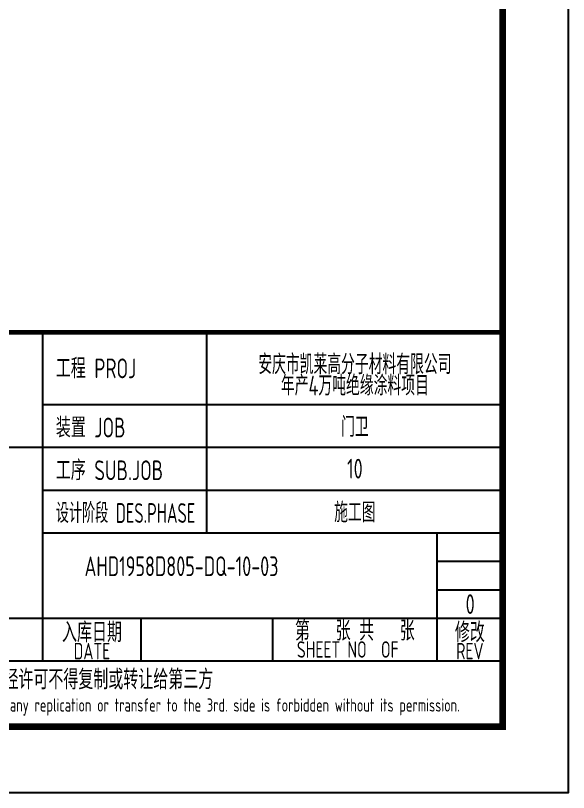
# Model space of a CAD drawing. Extents: x 5600590 to 5949977, y -428435 to -354779.
# Drawn here: x 5850691 to 5859105, y -412848 to -401031 of the extents above; entities that cross this region are included whole.
import ezdxf
from ezdxf.enums import TextEntityAlignment as Align

# ---------------------------------------------------------------- set-up
doc = ezdxf.new("R2010")
doc.units = 0
doc.header["$LTSCALE"] = 1000
doc.header["$MEASUREMENT"] = 0
doc.layers.get('0').update_dxf_attribs({"linetype": 'CONTINUOUS'})
doc.layers.add('AXIS', color=3, linetype='CONTINUOUS')
doc.layers.add('PUB_TITLE', color=4, linetype='CONTINUOUS')
doc.styles.add('AHD', font='sceie.shx', dxfattribs={"width": 0.7, "bigfont": 'sceic.shx'})
doc.styles.add('TSSD_Rein', font='Tssdeng.shx', dxfattribs={"width": 0.7, "bigfont": 'hztxt.shx'})

msp = doc.modelspace()

# ---------------------------------------------------------------- linework, layer by layer
for p, q in [((5851104.6, -410847.7), (5851104.6, -405847.7)), ((5853604.6, -408897.7), (5853604.6, -405847.7)), ((5858104.6, -411847.7), (5858104.6, -405847.7)), ((5851104.6, -406947.7), (5858104.6, -406947.7)), ((5840104.6, -407597.7), (5858104.6, -407597.7)), ((5851104.6, -408247.7), (5858104.6, -408247.7)), ((5851104.6, -408897.7), (5858104.6, -408897.7)), ((5857104.6, -410847.7), (5857104.6, -408897.7)), ((5857104.6, -409331.1), (5858104.6, -409331.1)), ((5857104.6, -409764.4), (5858104.6, -409764.4)), ((5840104.6, -410197.7), (5858104.6, -410197.7)), ((5852604.6, -410847.7), (5852604.6, -410197.7)), ((5854604.6, -410847.7), (5854604.6, -410197.7)), ((5840104.6, -410847.7), (5858104.6, -410847.7)), ((5840104.6, -411847.7), (5858104.6, -411847.7))]:
    msp.add_line(p, q)
msp.add_lwpolyline([(5858104.6, -405847.7, 70, 70, 0), (5840104.6, -405847.7, 70, 70, 0), (5840104.6, -411847.7, 0, 0, 0)], format="xyseb")
at = {"layer": 'PUB_TITLE', "color": 4}
msp.add_lwpolyline([(5799704.6, -412847.7), (5859104.6, -412847.7), (5859104.6, -370847.7), (5799704.6, -370847.7)], close=True, dxfattribs=at)
at = {"layer": 'PUB_TITLE', "color": 4, "const_width": 100}
msp.add_lwpolyline([(5802204.6, -411847.7), (5858104.6, -411847.7), (5858104.6, -371847.7), (5802204.6, -371847.7)], close=True, dxfattribs=at)

# ---------------------------------------------------------------- texts
at = {"style": 'AHD'}
for s, width, p in [('工程 PROJ', 0.8, (5851304.6, -406547.7)), ('工程 PROJ', 0.8, (5851304.6, -406547.7)), ('装置 JOB', 0.8, (5851304.6, -407447.7)), ('装置 JOB', 0.8, (5851304.6, -407447.7)), ('工序 SUB.JOB', 0.8, (5851304.6, -408097.7)), ('工序 SUB.JOB', 0.8, (5851304.6, -408097.7)), ('设计阶段 DES.PHASE', 0.7, (5851304.6, -408747.7)), ('设计阶段 DES.PHASE', 0.7, (5851304.6, -408747.7))]:
    msp.add_text(s, height=300, dxfattribs=dict(at, width=width)).set_placement(p)
at = {"style": 'AHD', "width": 0.8}
for s, height, p in [('入库日期', 300, (5851854.6, -410397.7)), ('入库日期', 300, (5851854.6, -410397.7)), ('第   张 共   张', 300, (5855854.6, -410372.7)), ('修改', 300, (5857604.6, -410397.7)), ('修改', 300, (5857604.6, -410397.7)), ('DATE', 250, (5851854.6, -410697.7)), ('DATE', 250, (5851854.6, -410697.7)), ('SHEET NO  OF  ', 250, (5855854.6, -410672.7)), ('SHEET NO  OF  ', 250, (5855854.6, -410672.7)), ('REV', 250, (5857604.6, -410697.7)), ('REV', 250, (5857604.6, -410697.7)), ('本文件专有权属安徽华东化工医药工程有限责任公司所有,未经许可不得复制或转让给第三方', 300, (5849104.6, -411147.7)), ('本文件专有权属安徽华东化工医药工程有限责任公司所有,未经许可不得复制或转让给第三方', 300, (5849104.6, -411147.7)), ('The proprietary right of this document belongs to Anhui Huadong Chemical And Medical Engineering  Co.,Ltd.  and any replication or transfer to the 3rd. side is forbidden without its permission. ', 200, (5849104.6, -411547.7)), ('The proprietary right of this document belongs to Anhui Huadong Chemical And Medical Engineering  Co.,Ltd.  and any replication or transfer to the 3rd. side is forbidden without its permission. ', 200, (5849104.6, -411547.7))]:
    msp.add_text(s, height=height, dxfattribs=at).set_placement(p, align=Align.MIDDLE)
msp.add_attdef('0', text='0', height=300, dxfattribs=at).set_placement((5857608.7, -409983.8), align=Align.MIDDLE)
msp.add_attdef('0', text='0', height=300, dxfattribs=at).set_placement((5857608.7, -409983.8), align=Align.MIDDLE)
at = {"layer": 'AXIS', "style": 'TSSD_Rein', "width": 0.7}
for s, p in [('安庆市凯莱高分子材料有限公司', (5855854.6, -406320.1)), ('年产4万吨绝缘涂料项目', (5855854.6, -406643.2)), ('门卫', (5855854.6, -407272.7)), ('10', (5855854.6, -407922.7)), ('施工图', (5855854.6, -408572.7))]:
    msp.add_text(s, height=300, dxfattribs=at).set_placement(p, align=Align.MIDDLE)
at = {"layer": 'AXIS', "insert": (5851741.4, -409257.2), "char_height": 300, "width": 5028, "attachment_point": 1, "style": 'TSSD_Rein'}
msp.add_mtext('AHD1958D805-DQ-10-03', dxfattribs=at)

doc.saveas('drawing.dxf')
